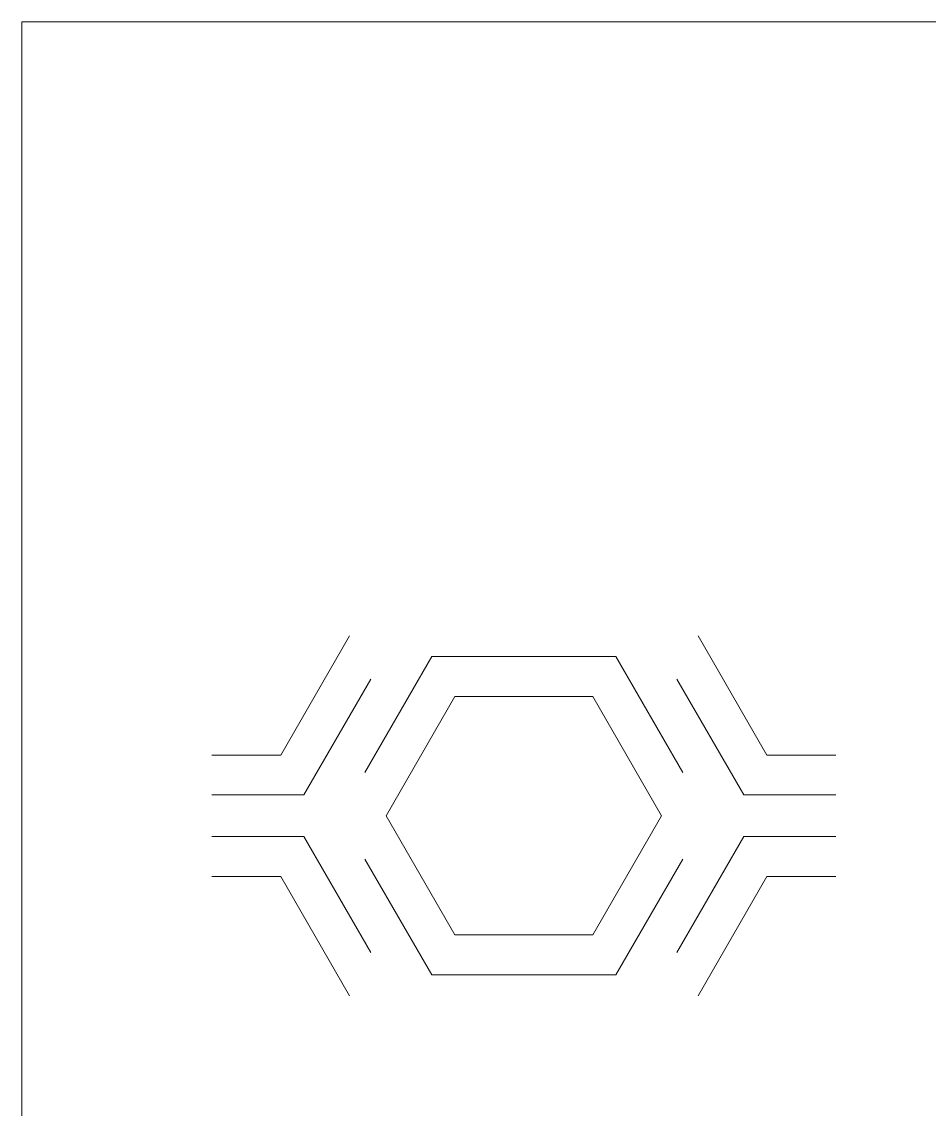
# Model space of a CAD drawing. Header units: centimetres. Extents: x -29.7 to 21.6, y -14.4 to 13.7.
# Drawn here: x -9.039 to -6.236, y -3.823 to -0.462 of the extents above; entities that cross this region are included whole.
import ezdxf

# ---------------------------------------------------------------- set-up
doc = ezdxf.new("R2010")
doc.units = ezdxf.units.CM
doc.header["$MEASUREMENT"] = 0
doc.layers.add('Layer 1', color=7, linetype='Continuous')

msp = doc.modelspace()

# ---------------------------------------------------------------- linework, layer by layer
at = {"layer": 'Layer 1', "color": 1, "lineweight": 9}
for points, knots in [([(-9.03932, -4.44965), (-9.03932, -4.44965), (-9.03932, -0.46166), (-9.03932, -0.46166), (-9.03932, -0.46166), (-9.03932, -0.46166), (0.93059, -0.46166), (0.93059, -0.46166), (0.93059, -0.46166), (0.93059, -0.46166), (0.93059, -4.44965), (0.93059, -4.44965)], [0, 0, 0, 0, 0.25, 0.25, 0.25, 0.25, 0.5, 0.5, 0.5, 0.5, 1, 1, 1, 1]), ([(-8.45217, -2.7283), (-8.45217, -2.7283), (-8.23941, -2.7283), (-8.23941, -2.7283), (-8.23941, -2.7283), (-8.23941, -2.7283), (-8.02664, -2.35974), (-8.02664, -2.35974)], [0, 0, 0, 0, 0.3333333, 0.3333333, 0.3333333, 0.3333333, 1, 1, 1, 1]), ([(-6.9503, -2.35974), (-6.9503, -2.35974), (-6.73754, -2.7283), (-6.73754, -2.7283), (-6.73754, -2.7283), (-6.73754, -2.7283), (-6.52477, -2.7283), (-6.52477, -2.7283)], [0, 0, 0, 0, 0.3333333, 0.3333333, 0.3333333, 0.3333333, 1, 1, 1, 1]), ([(-6.99734, -2.7825), (-6.99734, -2.7825), (-7.20431, -2.424), (-7.20431, -2.424), (-7.20431, -2.424), (-7.20431, -2.424), (-7.48846, -2.424), (-7.48846, -2.424), (-7.48846, -2.424), (-7.48846, -2.424), (-7.7726, -2.424), (-7.7726, -2.424), (-7.7726, -2.424), (-7.7726, -2.424), (-7.97958, -2.7825), (-7.97958, -2.7825)], [0, 0, 0, 0, 0.2, 0.2, 0.2, 0.2, 0.4, 0.4, 0.4, 0.4, 0.6, 0.6, 0.6, 0.6, 1, 1, 1, 1]), ([(-7.96105, -2.4934), (-7.96105, -2.4934), (-8.16803, -2.85191), (-8.16803, -2.85191), (-8.16803, -2.85191), (-8.16803, -2.85191), (-8.45217, -2.85191), (-8.45217, -2.85191)], [0, 0, 0, 0, 0.3333333, 0.3333333, 0.3333333, 0.3333333, 1, 1, 1, 1]), ([(-6.52477, -2.85191), (-6.52477, -2.85191), (-6.80888, -2.85191), (-6.80888, -2.85191), (-6.80888, -2.85191), (-6.80888, -2.85191), (-7.01589, -2.4934), (-7.01589, -2.4934)], [0, 0, 0, 0, 0.3333333, 0.3333333, 0.3333333, 0.3333333, 1, 1, 1, 1]), ([(-7.91403, -2.91616), (-7.91403, -2.91616), (-7.70126, -3.28469), (-7.70126, -3.28469), (-7.70126, -3.28469), (-7.70126, -3.28469), (-7.27569, -3.28469), (-7.27569, -3.28469), (-7.27569, -3.28469), (-7.27569, -3.28469), (-7.06289, -2.91616), (-7.06289, -2.91616), (-7.06289, -2.91616), (-7.06289, -2.91616), (-7.27569, -2.54761), (-7.27569, -2.54761), (-7.27569, -2.54761), (-7.27569, -2.54761), (-7.70126, -2.54761), (-7.70126, -2.54761), (-7.70126, -2.54761), (-7.70126, -2.54761), (-7.91403, -2.91616), (-7.91403, -2.91616)], [0, 0, 0, 0, 0.1428571, 0.1428571, 0.1428571, 0.1428571, 0.2857143, 0.2857143, 0.2857143, 0.2857143, 0.4285714, 0.4285714, 0.4285714, 0.4285714, 0.5714286, 0.5714286, 0.5714286, 0.5714286, 0.7142857, 0.7142857, 0.7142857, 0.7142857, 1, 1, 1, 1]), ([(-7.96105, -3.33891), (-7.96105, -3.33891), (-8.16803, -2.9804), (-8.16803, -2.9804), (-8.16803, -2.9804), (-8.16803, -2.9804), (-8.45217, -2.9804), (-8.45217, -2.9804)], [0, 0, 0, 0, 0.3333333, 0.3333333, 0.3333333, 0.3333333, 1, 1, 1, 1]), ([(-6.52477, -2.9804), (-6.52477, -2.9804), (-6.80888, -2.9804), (-6.80888, -2.9804), (-6.80888, -2.9804), (-6.80888, -2.9804), (-7.01589, -3.33891), (-7.01589, -3.33891)], [0, 0, 0, 0, 0.3333333, 0.3333333, 0.3333333, 0.3333333, 1, 1, 1, 1]), ([(-6.99734, -3.0498), (-6.99734, -3.0498), (-7.20431, -3.40831), (-7.20431, -3.40831), (-7.20431, -3.40831), (-7.20431, -3.40831), (-7.48846, -3.40831), (-7.48846, -3.40831), (-7.48846, -3.40831), (-7.48846, -3.40831), (-7.7726, -3.40831), (-7.7726, -3.40831), (-7.7726, -3.40831), (-7.7726, -3.40831), (-7.97958, -3.0498), (-7.97958, -3.0498)], [0, 0, 0, 0, 0.2, 0.2, 0.2, 0.2, 0.4, 0.4, 0.4, 0.4, 0.6, 0.6, 0.6, 0.6, 1, 1, 1, 1]), ([(-8.02664, -3.47255), (-8.02664, -3.47255), (-8.23941, -3.10402), (-8.23941, -3.10402), (-8.23941, -3.10402), (-8.23941, -3.10402), (-8.45217, -3.10402), (-8.45217, -3.10402)], [0, 0, 0, 0, 0.3333333, 0.3333333, 0.3333333, 0.3333333, 1, 1, 1, 1]), ([(-6.52477, -3.10402), (-6.52477, -3.10402), (-6.73754, -3.10402), (-6.73754, -3.10402), (-6.73754, -3.10402), (-6.73754, -3.10402), (-6.9503, -3.47255), (-6.9503, -3.47255)], [0, 0, 0, 0, 0.3333333, 0.3333333, 0.3333333, 0.3333333, 1, 1, 1, 1])]:
    msp.add_open_spline(points, degree=3, knots=knots, dxfattribs=at)

doc.saveas('drawing.dxf')
